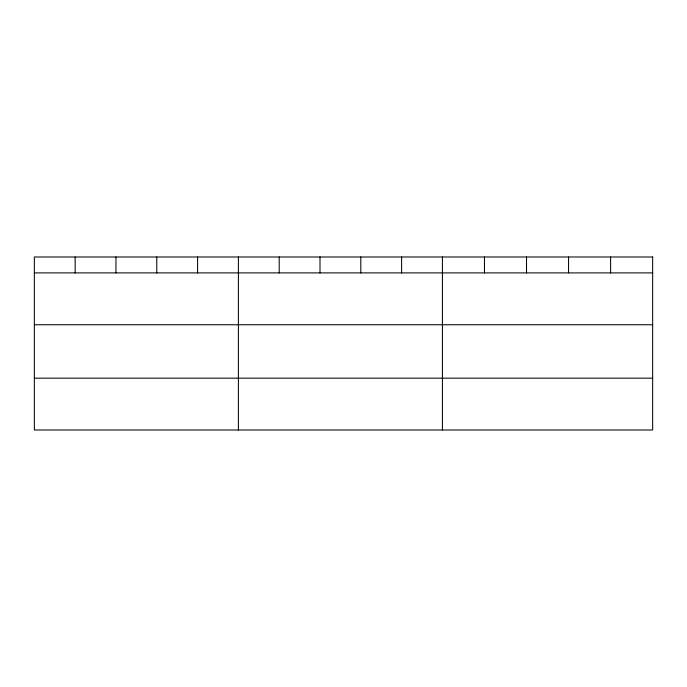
<?xml version="1.0" encoding="UTF-8"?>
<svg xmlns="http://www.w3.org/2000/svg" width="687" height="687" viewBox="0 0 687 687"><rect width="100%" height="100%" fill="white"/><g stroke="black" fill="none" stroke-linecap="round" stroke-linejoin="round"><path stroke-width="1.03" d="M34.35 272.902L652.65 272.902M34.35 324.745L652.65 324.745M34.35 378.168L652.65 378.168M610.606 256.99L610.606 272.902M568.561 256.99L568.561 272.902M526.517 256.99L526.517 272.902M484.472 256.99L484.472 272.902M442.428 256.99L442.428 430.01M401.62 256.99L401.62 272.902M360.812 256.99L360.812 272.902M320.005 256.99L320.005 272.902M279.197 256.99L279.197 272.902M238.389 256.99L238.389 430.01M197.581 256.99L197.581 272.902M156.773 256.99L156.773 272.902M115.966 256.99L115.966 272.902M75.158 256.99L75.158 272.902M652.65 256.99L34.35 256.99L34.35 430.01L652.65 430.01L652.65 256.99"/></g></svg>
